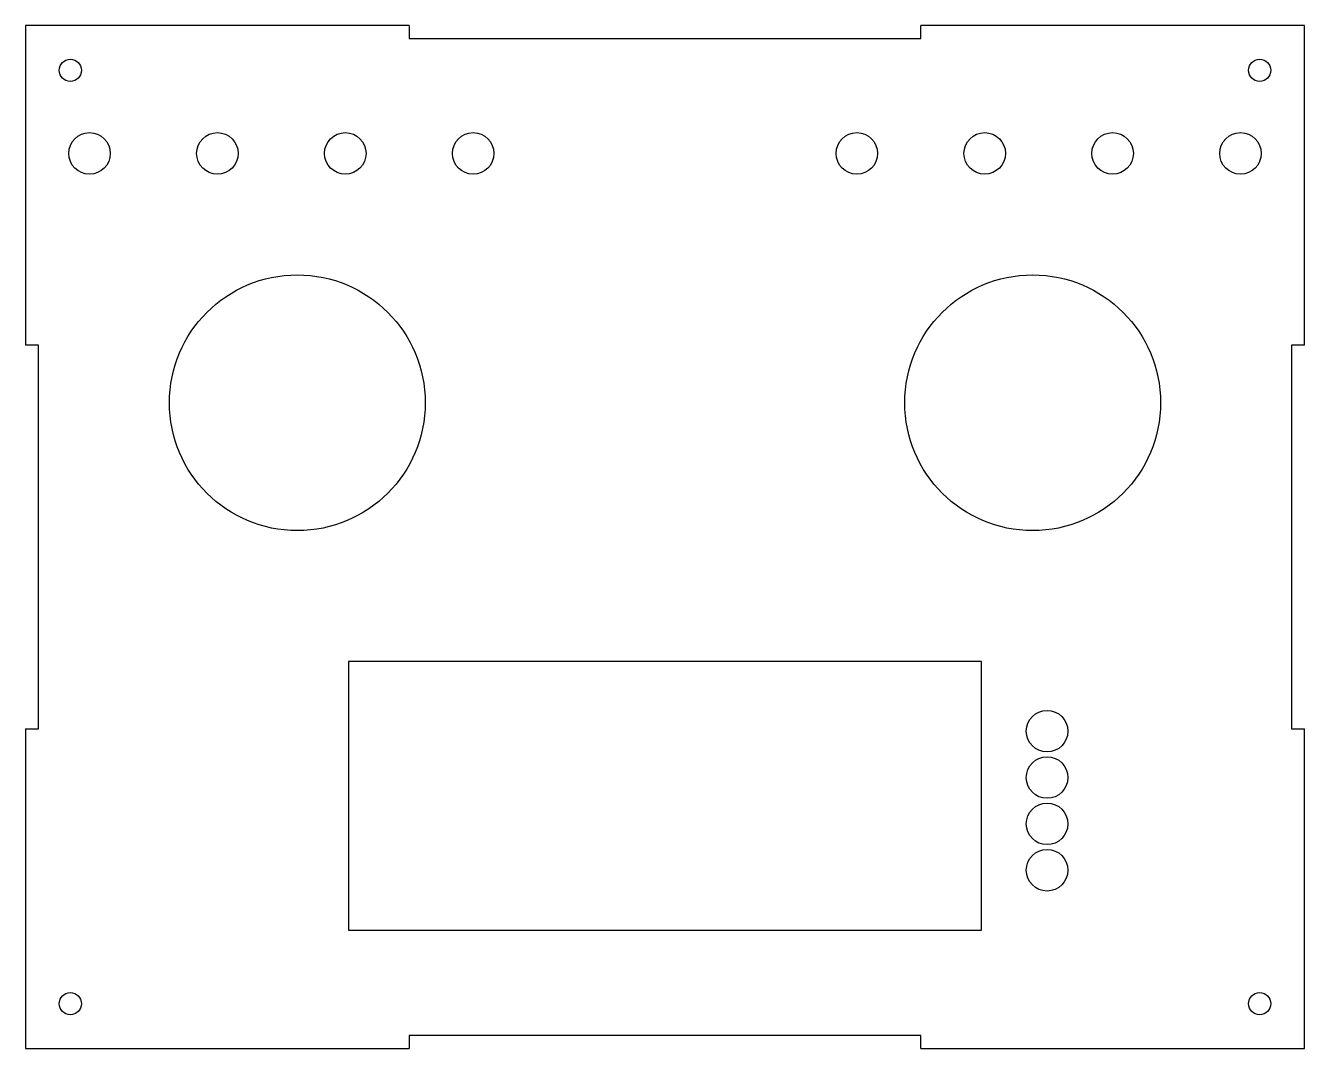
# Model space of a CAD drawing. Header units: millimetres. Extents: x 0 to 200, y 0 to 160.
import ezdxf

# ---------------------------------------------------------------- set-up
doc = ezdxf.new("R2010")
doc.units = ezdxf.units.MM
doc.layers.add('Shape2DView', color=7, linetype='CONTINUOUS')

msp = doc.modelspace()

# ---------------------------------------------------------------- linework, layer by layer
at = {"layer": 'Shape2DView'}
for p, q in [((60, 160), (0, 160)), ((0, 160), (0, 110)), ((60, 160), (60, 158)), ((140, 158), (140, 160)), ((200, 160), (140, 160)), ((200, 110), (200, 160)), ((60, 158), (140, 158)), ((2, 110), (0, 110)), ((2, 50), (2, 110)), ((200, 110), (198, 110)), ((198, 110), (198, 50)), ((50.5, 60.5), (50.5, 18.5)), ((149.5, 60.5), (50.5, 60.5)), ((149.5, 18.5), (149.5, 60.5)), ((0, 50), (2, 50)), ((0, 50), (0, 0)), ((198, 50), (200, 50)), ((200, 0), (200, 50)), ((50.5, 18.5), (149.5, 18.5)), ((60, 2), (60, 0)), ((140, 2), (60, 2)), ((140, 0), (140, 2)), ((0, 0), (60, 0)), ((140, 0), (200, 0))]:
    msp.add_line(p, q, dxfattribs=at)
for centre, radius in [((7, 153), 1.75), ((193, 153), 1.75), ((10, 140), 3.25), ((30, 140), 3.25), ((50, 140), 3.25), ((70, 140), 3.25), ((130, 140), 3.25), ((150, 140), 3.25), ((170, 140), 3.25), ((190, 140), 3.25), ((42.5, 101), 20), ((157.5, 101), 20), ((159.75, 49.625), 3.25), ((159.75, 42.375), 3.25), ((159.75, 35.125), 3.25), ((159.75, 27.875), 3.25), ((7, 7), 1.75), ((193, 7), 1.75)]:
    msp.add_circle(centre, radius, dxfattribs=at)

doc.saveas('drawing.dxf')
